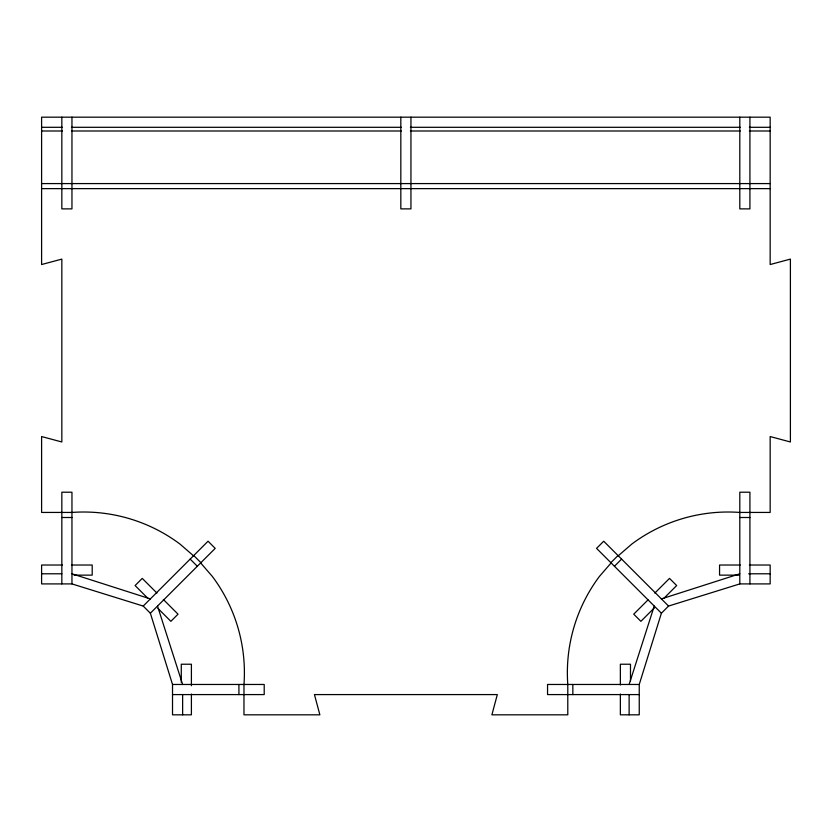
<?xml version="1.0" encoding="UTF-8"?>
<svg xmlns="http://www.w3.org/2000/svg" width="832" height="832" viewBox="0 0 832 832"><rect width="100%" height="100%" fill="white"/><g stroke="black" fill="none" stroke-linecap="round" stroke-linejoin="round"><path stroke-width="1.25" d="M620.36 694.065L620.36 714.823L639.246 714.823L639.246 684.466L661.398 613.215L668.554 606.06L739.804 583.908L770.162 583.908L770.162 565.022L749.403 565.022M629.127 684.466L654.243 606.06M611.125 562.931L599.394 576.462A160.753 160.753 0 0 0 567.788 684.466L567.788 714.823L491.889 714.823L497.318 694.585L314.444 694.585L319.873 714.823L243.974 714.823L243.974 684.466A160.753 160.753 0 0 0 212.368 576.462L200.647 562.931M62.358 565.022L41.6 565.022L41.6 583.908L71.958 583.908L143.208 606.06L208.052 541.216L215.207 548.371L150.363 613.215L172.515 684.466L172.515 714.823L191.402 714.823L191.402 694.065M610.865 562.682L618.02 555.526M614.442 566.259L621.598 559.104M648.045 599.862L633.734 614.172L640.89 621.327L654.649 607.568M654.836 593.07L669.51 578.396L676.666 585.551L663.822 598.395M618.28 555.776L631.81 544.055A160.753 160.753 0 0 1 739.804 512.439L770.162 512.439L770.162 436.55L790.4 441.979L790.4 259.106L770.162 264.534L770.162 117.177L41.6 117.177L41.6 264.534L61.838 259.106L61.838 441.979L41.6 436.55L41.6 512.439L71.958 512.439A160.753 160.753 0 0 1 179.962 544.055L193.492 555.776M661.398 598.905L739.804 573.789M41.6 127.296L62.379 127.296M71.469 127.296L401.336 127.296M410.426 127.296L740.293 127.296M749.382 127.296L770.162 127.296M41.6 130.998L62.379 130.998M71.469 130.998L401.336 130.998M410.426 130.998L740.293 130.998M749.382 130.998L770.162 130.998M41.6 183.581L770.162 183.581M41.6 188.635L770.162 188.635M61.838 517.504L71.958 517.504M739.804 517.504L749.923 517.504M71.438 565.022L92.196 565.022L92.196 575.141L74.038 575.141M740.324 565.022L719.566 565.022L719.566 575.141L739.024 575.141M41.6 573.789L61.838 573.789M748.654 573.789L770.162 573.789M172.515 684.466L264.212 684.466L264.212 694.585L172.515 694.585M639.246 684.466L547.55 684.466L547.55 694.585L639.246 694.585M71.958 573.789L150.363 598.905M668.554 606.06L603.71 541.216L596.554 548.371L661.398 613.215M193.742 555.526L200.897 562.682M190.164 559.104L197.319 566.259M156.936 593.07L142.251 578.396L135.096 585.551L147.94 598.395M163.353 599.487L178.027 614.172L170.872 621.327L158.028 608.483M143.208 606.06L150.363 613.215M157.518 606.06L182.634 684.466M749.923 117.177L749.923 208.874L739.804 208.874L739.804 117.177M749.923 583.908L749.923 492.211L739.804 492.211L739.804 583.908M630.479 681.096L630.479 664.227L620.36 664.227L620.36 684.986M629.127 694.585L629.127 714.823M572.842 684.466L572.842 694.585M410.946 117.177L410.946 208.874L400.826 208.874L400.826 117.177M238.919 684.466L238.919 694.585M191.402 685.734L191.402 664.227L181.282 664.227L181.282 682.386M182.634 694.585L182.634 714.823M71.958 117.177L71.958 208.874L61.838 208.874L61.838 117.177M71.958 583.908L71.958 492.211L61.838 492.211L61.838 583.908"/></g></svg>
